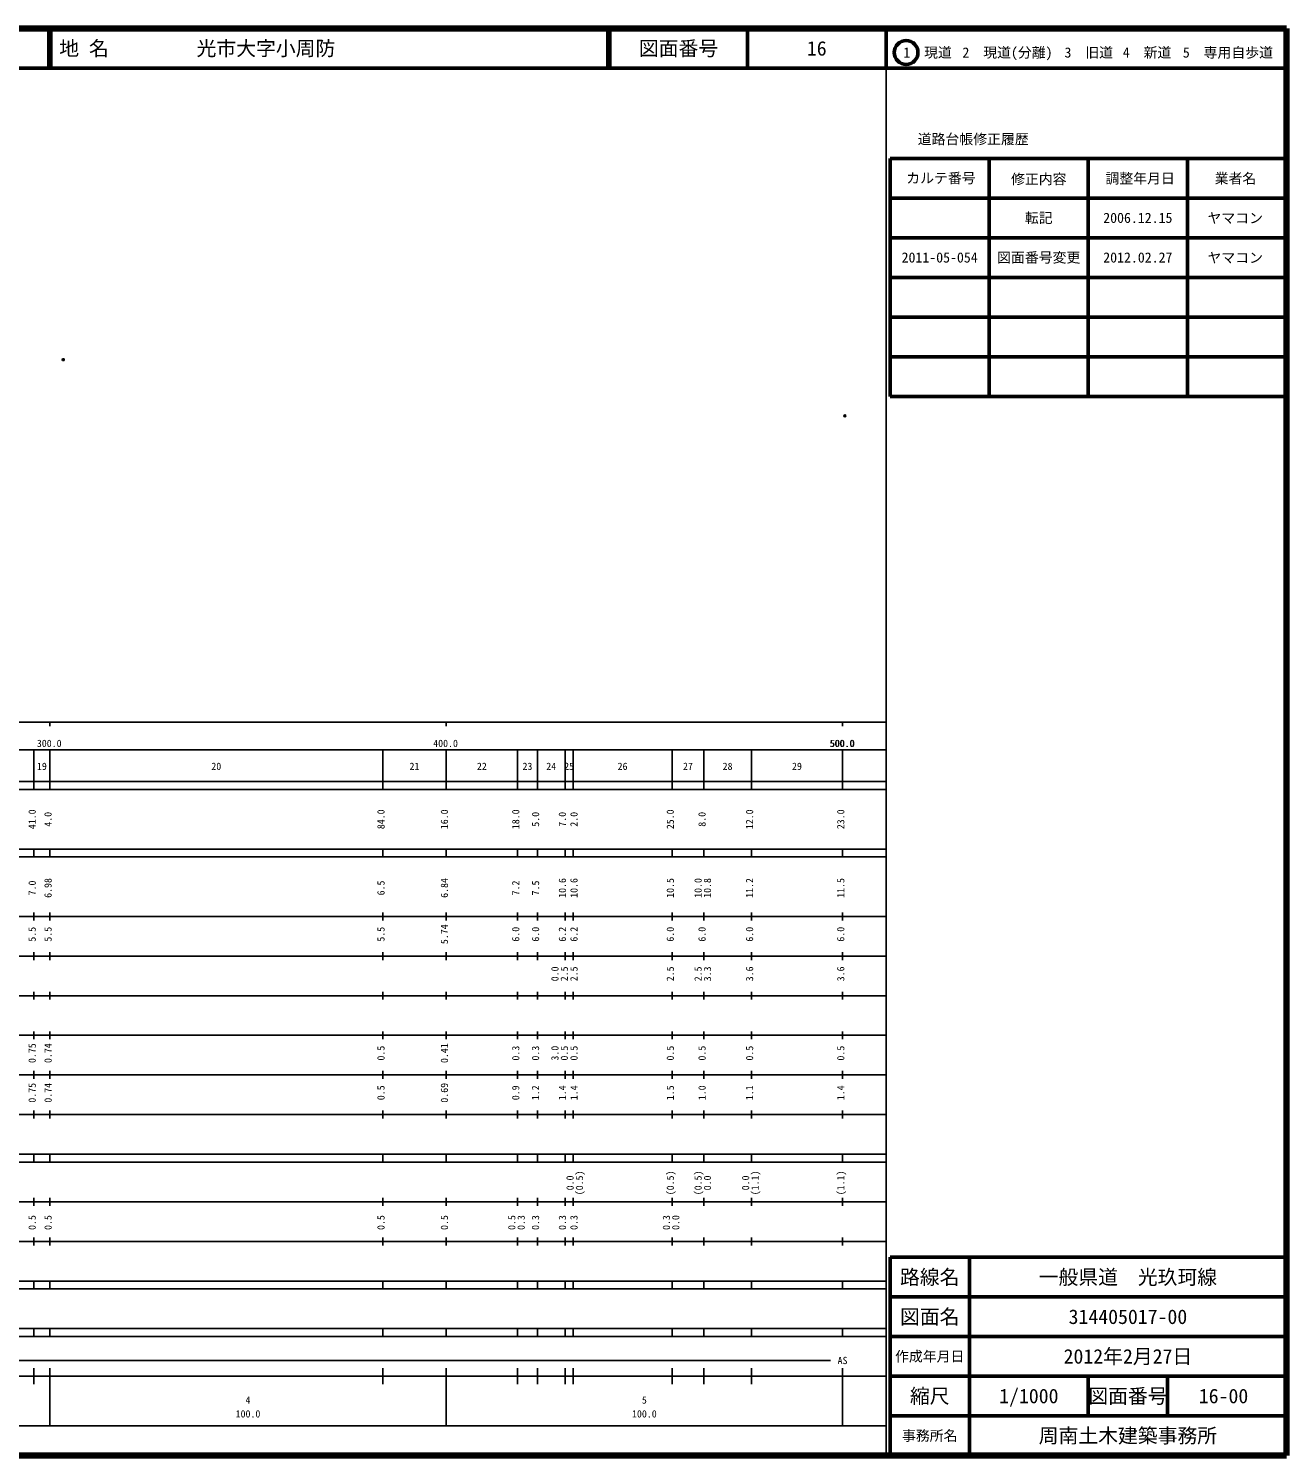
# Model space of a CAD drawing. Units: millimetres on the paper. Extents: x 40 to 680, y 20 to 380.
# Drawn here: x 362.6 to 680, y 20 to 380 of the extents above; entities that cross this region are included whole.
import ezdxf
from ezdxf.enums import TextEntityAlignment as Align

# ---------------------------------------------------------------- set-up
doc = ezdxf.new("R2010")
doc.units = ezdxf.units.MM
doc.header["$PDMODE"] = 32
doc.header["$PDSIZE"] = 0.5
doc.layers.add('M-OTRS', color=6, linetype='Continuous')
doc.layers.add('M-TTL-TXT', color=7, linetype='Continuous')
for name, color, linetype, lineweight in [('M-TTL', 2, 'Continuous', 140), ('M-TTL-BAND', 7, 'Continuous', 25), ('M-TTL-FRAM', 2, 'Continuous', 50), ('M-TTL-LINE', 7, 'Continuous', 50)]:
    doc.layers.add(name, color=color, linetype=linetype, lineweight=lineweight)
doc.styles.add('ＭＳ ゴシック', font='')
doc.styles.get('ＭＳ ゴシック').set_extended_font_data('MS Gothic')

msp = doc.modelspace()

# ---------------------------------------------------------------- linework, layer by layer
at = {"layer": 'M-OTRS'}
for p in [(371.399, 296.459), (568.605, 282.262)]:
    msp.add_point(p, dxfattribs=at)
at = {"layer": 'M-TTL'}
for p, q in [((680, 380), (40, 380)), ((680, 20), (680, 380)), ((40, 20), (680, 20))]:
    msp.add_line(p, q, dxfattribs=at)
at = {"layer": 'M-TTL-BAND'}
for p, q in [((579, 20), (579, 370)), ((40, 205), (579, 205)), ((368, 205), (368, 204)), ((468, 205), (468, 204)), ((568, 205), (568, 204)), ((68, 198), (579, 198)), ((364, 188), (364, 198)), ((368, 188), (368, 198)), ((452, 188), (452, 198)), ((468, 188), (468, 198)), ((486, 188), (486, 198)), ((491, 188), (491, 198)), ((498, 188), (498, 198)), ((500, 188), (500, 198)), ((525, 188), (525, 198)), ((533, 188), (533, 198)), ((545, 188), (545, 198)), ((568, 188), (568, 198)), ((40, 190), (579, 190)), ((40, 188), (579, 188)), ((40, 173), (579, 173)), ((364, 171), (364, 173)), ((368, 171), (368, 173)), ((452, 171), (452, 173)), ((468, 171), (468, 173)), ((486, 171), (486, 173)), ((491, 171), (491, 173)), ((498, 171), (498, 173)), ((500, 171), (500, 173)), ((525, 171), (525, 173)), ((533, 171), (533, 173)), ((545, 171), (545, 173)), ((568, 171), (568, 173)), ((40, 171), (579, 171)), ((40, 156), (579, 156)), ((364, 155), (364, 157)), ((368, 155), (368, 157)), ((452, 155), (452, 157)), ((468, 155), (468, 157)), ((486, 155), (486, 157)), ((491, 155), (491, 157)), ((498, 155), (498, 157)), ((500, 155), (500, 157)), ((525, 155), (525, 157)), ((533, 155), (533, 157)), ((545, 155), (545, 157)), ((568, 155), (568, 157)), ((46, 146), (579, 146)), ((364, 145), (364, 147)), ((368, 145), (368, 147)), ((452, 145), (452, 147)), ((468, 145), (468, 147)), ((486, 145), (486, 147)), ((491, 145), (491, 147)), ((498, 145), (498, 147)), ((500, 145), (500, 147)), ((525, 145), (525, 147)), ((533, 145), (533, 147)), ((545, 145), (545, 147)), ((568, 145), (568, 147)), ((364, 135), (364, 137)), ((368, 135), (368, 137)), ((452, 135), (452, 137)), ((468, 135), (468, 137)), ((486, 135), (486, 137)), ((491, 135), (491, 137)), ((498, 135), (498, 137)), ((500, 135), (500, 137)), ((525, 135), (525, 137)), ((533, 135), (533, 137)), ((545, 135), (545, 137)), ((568, 135), (568, 137)), ((52, 136), (579, 136)), ((46, 126), (579, 126)), ((364, 125), (364, 127)), ((368, 125), (368, 127)), ((452, 125), (452, 127)), ((468, 125), (468, 127)), ((486, 125), (486, 127)), ((491, 125), (491, 127)), ((498, 125), (498, 127)), ((500, 125), (500, 127)), ((525, 125), (525, 127)), ((533, 125), (533, 127)), ((545, 125), (545, 127)), ((568, 125), (568, 127)), ((52, 116), (579, 116)), ((364, 115), (364, 117)), ((368, 115), (368, 117)), ((452, 115), (452, 117)), ((468, 115), (468, 117)), ((486, 115), (486, 117)), ((491, 115), (491, 117)), ((498, 115), (498, 117)), ((500, 115), (500, 117)), ((525, 115), (525, 117)), ((533, 115), (533, 117)), ((545, 115), (545, 117)), ((568, 115), (568, 117)), ((46, 106), (579, 106)), ((364, 105), (364, 107)), ((368, 105), (368, 107)), ((452, 105), (452, 107)), ((468, 105), (468, 107)), ((486, 105), (486, 107)), ((491, 105), (491, 107)), ((498, 105), (498, 107)), ((500, 105), (500, 107)), ((525, 105), (525, 107)), ((533, 105), (533, 107)), ((545, 105), (545, 107)), ((568, 105), (568, 107)), ((40, 96), (579, 96)), ((40, 94), (579, 94)), ((364, 94), (364, 96)), ((368, 94), (368, 96)), ((452, 94), (452, 96)), ((468, 94), (468, 96)), ((486, 94), (486, 96)), ((491, 94), (491, 96)), ((498, 94), (498, 96)), ((500, 94), (500, 96)), ((525, 94), (525, 96)), ((533, 94), (533, 96)), ((545, 94), (545, 96)), ((568, 94), (568, 96)), ((49, 84), (579, 84)), ((364, 83), (364, 85)), ((368, 83), (368, 85)), ((452, 83), (452, 85)), ((468, 83), (468, 85)), ((486, 83), (486, 85)), ((491, 83), (491, 85)), ((498, 83), (498, 85)), ((500, 83), (500, 85)), ((525, 83), (525, 85)), ((533, 83), (533, 85)), ((545, 83), (545, 85)), ((568, 83), (568, 85)), ((40, 74), (579, 74)), ((364, 73), (364, 75)), ((368, 73), (368, 75)), ((452, 73), (452, 75)), ((468, 73), (468, 75)), ((486, 73), (486, 75)), ((491, 73), (491, 75)), ((498, 73), (498, 75)), ((500, 73), (500, 75)), ((525, 73), (525, 75)), ((533, 73), (533, 75)), ((545, 73), (545, 75)), ((568, 73), (568, 75)), ((40, 64), (579, 64)), ((40, 62), (579, 62)), ((364, 62), (364, 64)), ((368, 62), (368, 64)), ((452, 62), (452, 64)), ((468, 62), (468, 64)), ((486, 62), (486, 64)), ((491, 62), (491, 64)), ((498, 62), (498, 64)), ((500, 62), (500, 64)), ((525, 62), (525, 64)), ((533, 62), (533, 64)), ((545, 62), (545, 64)), ((568, 62), (568, 64)), ((40, 52), (579, 52)), ((364, 50), (364, 52)), ((368, 50), (368, 52)), ((452, 50), (452, 52)), ((468, 50), (468, 52)), ((486, 50), (486, 52)), ((491, 50), (491, 52)), ((498, 50), (498, 52)), ((500, 50), (500, 52)), ((525, 50), (525, 52)), ((533, 50), (533, 52)), ((545, 50), (545, 52)), ((568, 50), (568, 52)), ((40, 50), (579, 50)), ((71, 44), (565, 44)), ((40, 40), (579, 40)), ((364, 38), (364, 42)), ((368, 27.5), (368, 42)), ((452, 38), (452, 42)), ((468, 27.5), (468, 42)), ((486, 38), (486, 42)), ((491, 38), (491, 42)), ((498, 38), (498, 42)), ((500, 38), (500, 42)), ((525, 38), (525, 42)), ((533, 38), (533, 42)), ((545, 38), (545, 42)), ((568, 27.5), (568, 42)), ((68, 27.5), (579, 27.5))]:
    msp.add_line(p, q, dxfattribs=at)
at = {"layer": 'M-TTL-FRAM'}
for p, q in [((580, 347.197), (580, 287.197)), ((580, 347.197), (680, 347.197)), ((580, 287.197), (680, 287.197)), ((680, 70), (580, 70)), ((580, 70), (580, 20))]:
    msp.add_line(p, q, dxfattribs=at)
at = {"layer": 'M-TTL-LINE'}
for p, q in [((367.75, 380), (367.75, 370)), ((368.25, 380), (368.25, 370)), ((508.747, 380), (508.747, 370)), ((509.247, 380), (509.247, 370)), ((543.997, 380), (543.997, 370)), ((579, 380), (579, 370)), ((40, 370), (680, 370)), ((605, 347.197), (605, 287.197)), ((630, 347.197), (630, 287.197)), ((655, 347.197), (655, 287.197)), ((580, 337.197), (680, 337.197)), ((580, 327.197), (680, 327.197)), ((580, 317.197), (680, 317.197)), ((580, 307.197), (680, 307.197)), ((580, 297.197), (680, 297.197)), ((600, 70), (600, 20)), ((680, 60), (580, 60)), ((680, 50), (580, 50)), ((680, 40), (580, 40)), ((630, 40), (630, 30)), ((650, 40), (650, 30)), ((680, 30), (580, 30))]:
    msp.add_line(p, q, dxfattribs=at)
msp.add_circle((584.031, 373.958), 3, dxfattribs=at)

# ---------------------------------------------------------------- texts
at = {"layer": 'M-TTL-BAND', "style": 'ＭＳ ゴシック'}
for s, p in [('300.0', (367.844, 198.195)), ('400.0', (467.844, 198.195)), ('500.0', (567.844, 198.195)), ('500.0', (568, 198.195)), ('19', (366, 192.405)), ('20', (410, 192.405)), ('21', (460, 192.405)), ('22', (477, 192.405)), ('23', (488.5, 192.405)), ('24', (494.5, 192.405)), ('25', (499, 192.405)), ('26', (512.5, 192.405)), ('27', (529, 192.405)), ('28', (539, 192.405)), ('29', (556.5, 192.405)), ('AS', (568, 42.5)), ('4', (418, 32.523)), ('5', (518, 32.523)), ('100.0', (418, 29.033)), ('100.0', (518, 29.033))]:
    msp.add_text(s, height=1.833, dxfattribs=at).set_placement(p, align=Align.BOTTOM_CENTER)
for s, p in [('41.0', (365, 180.5)), ('4.0', (369, 180.5)), ('84.0', (453, 180.5)), ('16.0', (469, 180.5)), ('18.0', (487, 180.5)), ('5.0', (492, 180.5)), ('7.0', (498.763, 180.5)), ('2.0', (501.697, 180.5)), ('25.0', (526, 180.5)), ('8.0', (534, 180.5)), ('12.0', (546, 180.5)), ('23.0', (569, 180.5)), ('7.0', (365, 163.174)), ('6.98', (369, 163.174)), ('6.5', (453, 163.174)), ('6.84', (469, 163.174)), ('7.2', (487, 163.174)), ('7.5', (492, 163.174)), ('10.6', (498.763, 163.174)), ('10.6', (501.697, 163.174)), ('10.5', (526, 163.174)), ('10.0', (533, 163.174)), ('10.8', (535.37, 163.174)), ('11.2', (546, 163.174)), ('11.5', (569, 163.174)), ('5.5', (365, 151.5)), ('5.5', (369, 151.5)), ('5.5', (453, 151.5)), ('5.74', (469, 151.5)), ('6.0', (487, 151.5)), ('6.0', (492, 151.5)), ('6.2', (498.763, 151.5)), ('6.2', (501.697, 151.5)), ('6.0', (526, 151.5)), ('6.0', (534, 151.5)), ('6.0', (546, 151.5)), ('6.0', (569, 151.5)), ('0.0', (496.892, 141.5)), ('2.5', (499.262, 141.5)), ('2.5', (501.697, 141.5)), ('2.5', (526, 141.5)), ('2.5', (533, 141.5)), ('3.3', (535.37, 141.5)), ('3.6', (546, 141.5)), ('3.6', (569, 141.5)), ('0.75', (365, 121.5)), ('0.74', (369, 121.5)), ('0.5', (453, 121.5)), ('0.41', (469, 121.5)), ('0.3', (487, 121.5)), ('0.3', (492, 121.5)), ('3.0', (496.892, 121.5)), ('0.5', (499.262, 121.5)), ('0.5', (501.697, 121.5)), ('0.5', (526, 121.5)), ('0.5', (534, 121.5)), ('0.5', (546, 121.5)), ('0.5', (569, 121.5)), ('0.75', (365, 111.5)), ('0.74', (369, 111.5)), ('0.5', (453, 111.5)), ('0.69', (469, 111.5)), ('0.9', (487, 111.5)), ('1.2', (492, 111.5)), ('1.4', (498.763, 111.5)), ('1.4', (501.697, 111.5)), ('1.5', (526, 111.5)), ('1.0', (534, 111.5)), ('1.1', (546, 111.5)), ('1.4', (569, 111.5)), ('0.0', (500.697, 88.764)), ('(0.5)', (503.067, 88.764)), ('(0.5)', (526, 88.764)), ('(0.5)', (533, 88.764)), ('0.0', (535.37, 88.764)), ('0.0', (545, 88.764)), ('(1.1)', (547.37, 88.764)), ('(1.1)', (569, 88.764)), ('0.5', (365, 78.764)), ('0.5', (369, 78.764)), ('0.5', (453, 78.764)), ('0.5', (469, 78.764)), ('0.5', (486, 78.764)), ('0.3', (488.37, 78.764)), ('0.3', (492, 78.764)), ('0.3', (498.763, 78.764)), ('0.3', (501.697, 78.764)), ('0.3', (525, 78.764)), ('0.0', (527.37, 78.764))]:
    msp.add_text(s, height=1.833, rotation=90, dxfattribs=at).set_placement(p, align=Align.BOTTOM_CENTER)
at = {"layer": 'M-TTL-TXT', "style": 'ＭＳ ゴシック'}
for s, p in [('地 名', (370.38, 375)), ('光市大字小周防', (405.024, 375))]:
    msp.add_text(s, height=3.666, dxfattribs=at).set_placement(p, align=Align.MIDDLE_LEFT)
for s, height, p in [('図面番号', 3.666, (526.622, 375)), ('16', 3.666, (561.497, 375)), ('1\u3000現道', 2.566, (589.448, 373.958)), ('2\u3000現道(分離)', 2.566, (609.619, 373.958)), ('3\u3000旧道', 2.566, (630.121, 373.958)), ('4\u3000新道', 2.566, (644.824, 373.958)), ('5\u3000専用自歩道', 2.566, (665.228, 373.958)), ('道路台帳修正履歴', 2.566, (600.968, 352.113)), ('カルテ番号', 2.566, (592.839, 342.277)), ('修正内容', 2.566, (617.509, 342.023)), ('調整年月日', 2.566, (643.089, 342.197)), ('業者名', 2.566, (667.134, 342.197)), ('転記', 2.566, (617.5, 332.245)), ('2006.12.15', 2.566, (642.5, 332.245)), ('ヤマコン', 2.566, (667.077, 332.189)), ('2011-05-054', 2.566, (592.5, 322.245)), ('図面番号変更', 2.566, (617.5, 322.245)), ('2012.02.27', 2.566, (642.5, 322.245)), ('ヤマコン', 2.566, (667.077, 322.189)), ('路線名', 3.666, (590, 65)), ('路線名', 3.666, (590, 65)), ('一般県道\u3000光玖珂線', 3.666, (640, 65)), ('図面名', 3.666, (590, 55)), ('図面名', 3.666, (590, 55)), ('314405017-00', 3.666, (640, 55)), ('2012年2月27日', 3.666, (640, 45)), ('作成年月日', 2.566, (590, 45)), ('作成年月日', 2.566, (590, 45)), ('縮尺', 3.666, (590, 35)), ('縮尺', 3.666, (590, 35)), ('1/1000', 3.666, (615, 35)), ('図面番号', 3.666, (640, 35)), ('図面番号', 3.666, (640, 35)), ('16-00', 3.666, (664.125, 35)), ('事務所名', 2.566, (590, 25)), ('事務所名', 2.566, (590, 25)), ('周南土木建築事務所', 3.666, (640, 25))]:
    msp.add_text(s, height=height, dxfattribs=at).set_placement(p, align=Align.MIDDLE_CENTER)

doc.saveas('drawing.dxf')
